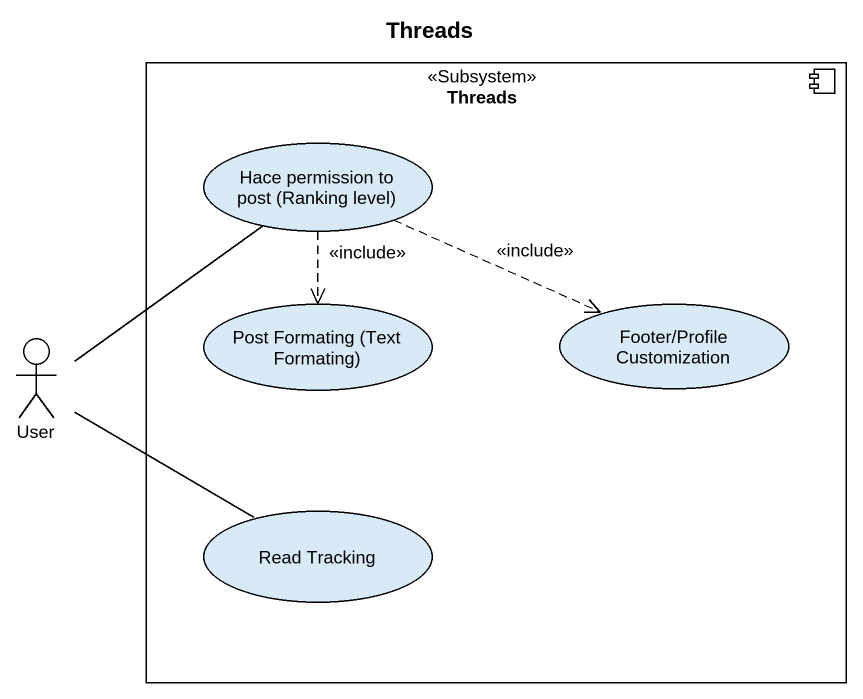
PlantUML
@startuml
title Threads
component Threads <<Subsystem>> {
  usecase "Hace permission to post (Ranking level)" as Hace_permission_to_post
  usecase "Post Formating (Text Formating)" as Post_Formating_Text
  usecase "Footer/Profile Customization" as Footer_Profile_Customization
  usecase "Read Tracking" as Read_Tracking
}
actor User
Hace_permission_to_post ..> Post_Formating_Text : <<include>>
Hace_permission_to_post .right.> Footer_Profile_Customization : <<include>>
User -up- Hace_permission_to_post
User -right- Read_Tracking
@enduml
